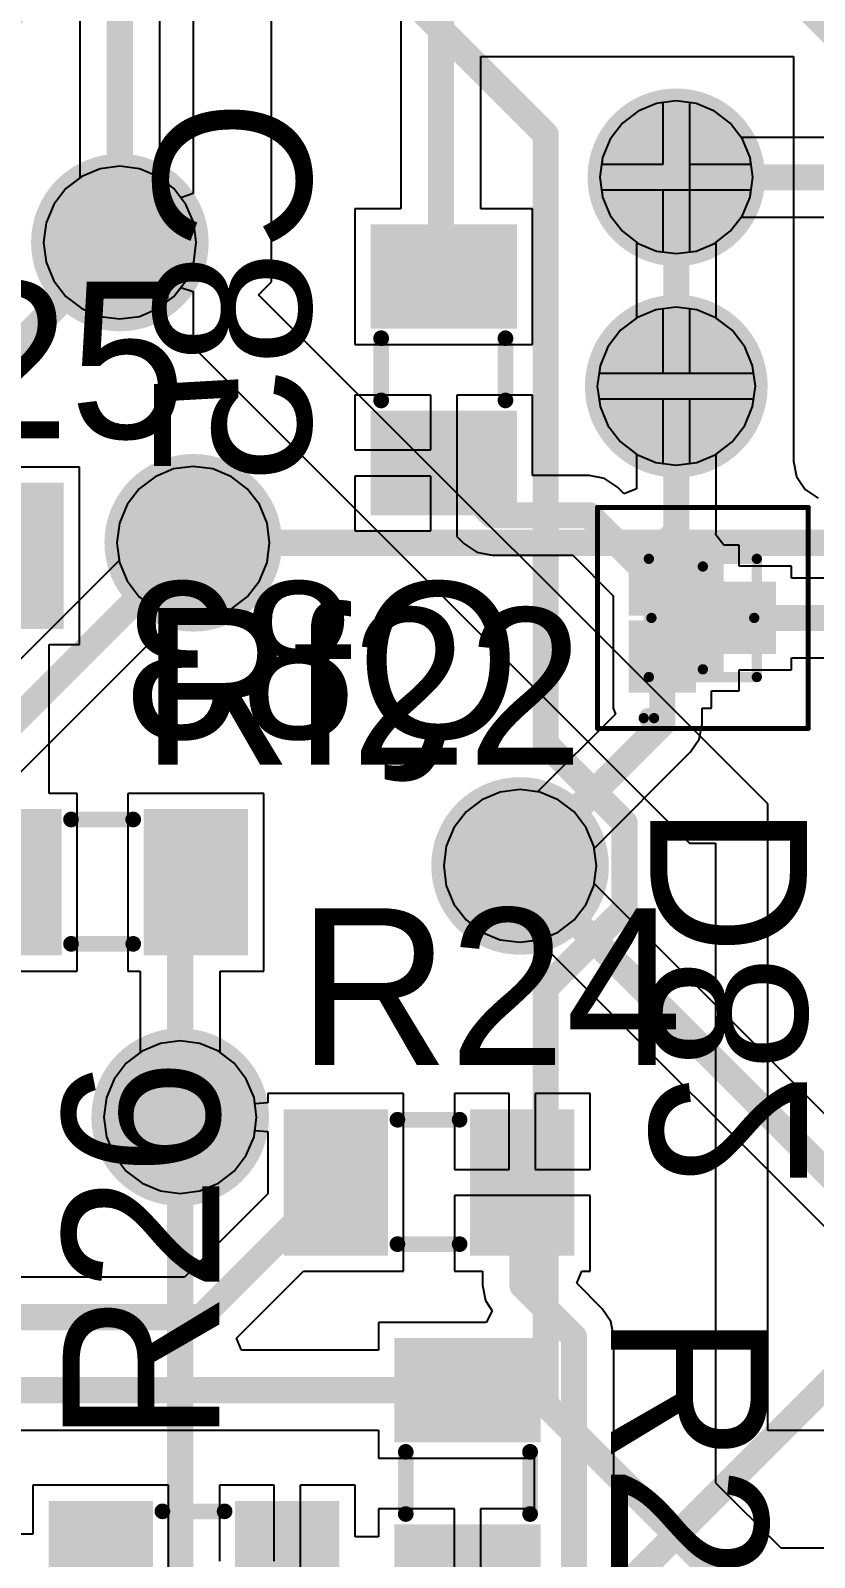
# Model space of a CAD drawing. Header units: millimetres. Extents: x 50.7 to 141.9, y 26.7 to 123.6.
# Drawn here: x 63.31 to 70.94, y 68.36 to 83.22 of the extents above; entities that cross this region are included whole.
import ezdxf

# ---------------------------------------------------------------- set-up
doc = ezdxf.new("R2010")
doc.units = ezdxf.units.MM
for name, color, linetype in [('BottomLayer', 5, 'Continuous'), ('BottomOverlay', 54, 'Continuous'), ('BottomPaste', 16, 'Continuous'), ('BottomSolder', 6, 'Continuous'), ('InternalPlane1', 76, 'Continuous'), ('InternalPlane3', 216, 'Continuous'), ('Mechanical13', 56, 'Continuous'), ('Mechanical15', 56, 'Continuous'), ('MidLayer1', 16, 'Continuous'), ('MidLayer2', 76, 'Continuous'), ('MidLayer3', 90, 'Continuous'), ('MidLayer4', 156, 'Continuous'), ('MultiLayer', 9, 'Continuous'), ('TopLayer', 1, 'Continuous'), ('TopOverlay', 2, 'Continuous'), ('TopPaste', 8, 'Continuous'), ('TopSolder', 216, 'Continuous')]:
    doc.layers.add(name, color=color, linetype=linetype)

msp = doc.modelspace()

# ---------------------------------------------------------------- linework, layer by layer
at = {"layer": 'BottomLayer'}
for p, q in [((66.917, 83.308), (66.917, 81.482)), ((67.694, 81.482), (67.694, 82.963)), ((67.694, 82.963), (70.736, 82.963)), ((70.736, 82.963), (70.736, 80.803)), ((69.404, 82.506), (69.225, 82.431)), ((69.469, 82.514), (69.404, 82.506)), ((69.469, 81.915), (69.469, 82.514)), ((69.788, 82.506), (69.723, 82.514)), ((69.723, 82.514), (69.723, 81.915)), ((69.967, 82.431), (69.788, 82.506)), ((69.071, 82.313), (68.953, 82.159)), ((69.225, 82.431), (69.071, 82.313)), ((70.121, 82.313), (69.967, 82.431)), ((70.239, 82.159), (70.121, 82.313)), ((68.953, 82.159), (68.878, 81.98)), ((70.314, 81.98), (70.239, 82.159)), ((63.991, 81.871), (63.812, 81.796)), ((64.183, 81.896), (63.991, 81.871)), ((64.375, 81.871), (64.183, 81.896)), ((64.554, 81.796), (64.375, 81.871)), ((68.878, 81.98), (68.87, 81.915)), ((68.87, 81.915), (69.469, 81.915)), ((69.723, 81.915), (70.322, 81.915)), ((70.322, 81.915), (70.314, 81.98)), ((63.812, 81.796), (63.658, 81.678)), ((64.708, 81.678), (64.554, 81.796)), ((63.658, 81.678), (63.54, 81.524)), ((64.826, 81.524), (64.708, 81.678)), ((70.322, 81.661), (68.87, 81.661)), ((68.87, 81.661), (68.878, 81.596)), ((68.878, 81.596), (68.953, 81.417)), ((70.239, 81.417), (70.314, 81.596)), ((70.314, 81.596), (70.322, 81.661)), ((63.54, 81.524), (63.465, 81.345)), ((64.901, 81.345), (64.826, 81.524)), ((66.917, 81.482), (66.47, 81.482)), ((66.47, 81.482), (66.47, 80.162)), ((68.198, 81.482), (67.694, 81.482)), ((68.198, 80.162), (68.198, 81.482)), ((68.953, 81.417), (69.071, 81.263)), ((70.121, 81.263), (70.239, 81.417)), ((63.465, 81.345), (63.44, 81.153)), ((64.926, 81.153), (64.901, 81.345)), ((69.071, 81.263), (69.208, 81.158)), ((69.984, 81.158), (70.121, 81.263)), ((63.44, 81.153), (63.465, 80.961)), ((64.901, 80.961), (64.926, 81.153)), ((69.208, 81.158), (69.208, 80.418)), ((69.984, 80.418), (69.984, 81.158)), ((63.465, 80.961), (63.54, 80.782)), ((64.826, 80.782), (64.901, 80.961)), ((63.54, 80.782), (63.658, 80.628)), ((64.708, 80.628), (64.826, 80.782)), ((70.736, 80.803), (70.736, 79.025)), ((63.658, 80.628), (63.812, 80.51)), ((64.554, 80.51), (64.708, 80.628)), ((63.812, 80.51), (63.991, 80.435)), ((63.991, 80.435), (64.183, 80.41)), ((64.183, 80.41), (64.375, 80.435)), ((64.375, 80.435), (64.554, 80.51)), ((69.208, 80.418), (69.053, 80.299)), ((70.139, 80.299), (69.984, 80.418)), ((69.053, 80.299), (68.93, 80.14)), ((70.262, 80.14), (70.139, 80.299)), ((66.47, 80.162), (68.198, 80.162)), ((68.93, 80.14), (68.854, 79.955)), ((70.338, 79.955), (70.262, 80.14)), ((68.854, 79.955), (68.844, 79.883)), ((70.348, 79.883), (70.338, 79.955)), ((68.844, 79.883), (70.348, 79.883)), ((67.207, 79.668), (66.47, 79.668)), ((66.47, 79.668), (66.47, 79.135)), ((67.207, 79.135), (67.207, 79.668)), ((68.198, 79.668), (67.461, 79.668)), ((67.461, 79.668), (67.461, 79.008)), ((68.198, 78.888), (68.198, 79.668)), ((70.348, 79.629), (68.844, 79.629)), ((68.844, 79.629), (68.854, 79.557)), ((70.338, 79.557), (70.348, 79.629)), ((68.854, 79.557), (68.93, 79.372)), ((70.262, 79.372), (70.338, 79.557)), ((68.93, 79.372), (69.053, 79.213)), ((70.139, 79.213), (70.262, 79.372)), ((69.053, 79.213), (69.208, 79.094)), ((69.984, 79.094), (70.139, 79.213)), ((66.47, 79.135), (67.207, 79.135)), ((69.208, 79.094), (69.208, 78.757)), ((69.984, 78.337), (69.984, 79.094)), ((64.705, 78.95), (64.526, 78.875)), ((64.897, 78.975), (64.705, 78.95)), ((65.089, 78.95), (64.897, 78.975)), ((65.268, 78.875), (65.089, 78.95)), ((67.207, 78.881), (66.47, 78.881)), ((66.47, 78.881), (66.47, 78.347)), ((67.207, 78.347), (67.207, 78.881)), ((67.461, 79.008), (67.461, 78.294)), ((68.749, 78.888), (68.198, 78.888)), ((68.898, 78.858), (68.749, 78.888)), ((70.736, 79.025), (70.765, 78.876)), ((64.372, 78.757), (64.254, 78.603)), ((64.526, 78.875), (64.372, 78.757)), ((65.422, 78.757), (65.268, 78.875)), ((65.54, 78.603), (65.422, 78.757)), ((69.024, 78.774), (68.898, 78.858)), ((69.09, 78.708), (69.024, 78.774)), ((69.208, 78.757), (69.09, 78.708)), ((70.765, 78.876), (70.849, 78.75)), ((70.849, 78.75), (70.975, 78.666)), ((64.254, 78.603), (64.179, 78.424)), ((65.615, 78.424), (65.54, 78.603)), ((64.179, 78.424), (64.154, 78.232)), ((65.64, 78.232), (65.615, 78.424)), ((66.47, 78.347), (67.207, 78.347)), ((67.461, 78.294), (67.53, 78.225)), ((69.979, 78.308), (69.984, 78.337)), ((70.059, 78.21), (69.979, 78.308)), ((64.154, 78.232), (64.177, 78.061)), ((65.615, 78.04), (65.64, 78.232)), ((67.53, 78.225), (67.656, 78.141)), ((67.656, 78.141), (67.804, 78.111)), ((70.208, 78.21), (70.059, 78.21)), ((70.208, 78.005), (70.208, 78.21)), ((64.177, 78.061), (61.561, 75.445)), ((65.54, 77.861), (65.615, 78.04)), ((67.804, 78.111), (68.588, 78.111)), ((68.588, 78.111), (68.979, 77.72)), ((70.716, 78.005), (70.208, 78.005)), ((70.716, 77.889), (70.716, 78.005)), ((65.422, 77.707), (65.54, 77.861)), ((72.018, 77.889), (70.716, 77.889)), ((65.268, 77.589), (65.422, 77.707)), ((68.979, 77.72), (68.981, 77.719)), ((68.981, 77.719), (68.981, 77.372)), ((65.089, 77.514), (65.268, 77.589)), ((61.997, 74.782), (64.726, 77.512)), ((64.726, 77.512), (64.897, 77.489)), ((64.897, 77.489), (65.089, 77.514)), ((68.981, 77.372), (68.981, 76.622)), ((70.716, 76.997), (70.716, 77.113)), ((70.716, 77.113), (72.018, 77.113)), ((70.208, 76.792), (70.208, 76.997)), ((70.208, 76.997), (70.716, 76.997)), ((69.939, 76.622), (69.939, 76.792)), ((69.939, 76.792), (70.208, 76.792)), ((69.004, 76.566), (68.247, 75.808)), ((68.981, 76.622), (68.981, 76.622)), ((68.981, 76.622), (68.981, 76.622)), ((68.981, 76.622), (69.004, 76.566)), ((69.848, 76.472), (69.848, 76.622)), ((69.848, 76.622), (69.939, 76.622)), ((69.819, 76.323), (69.848, 76.472)), ((69.735, 76.197), (69.819, 76.323)), ((68.796, 75.259), (69.735, 76.197)), ((67.884, 75.806), (67.705, 75.731)), ((68.076, 75.831), (67.884, 75.806)), ((68.247, 75.808), (68.076, 75.831)), ((67.551, 75.613), (67.433, 75.459)), ((67.705, 75.731), (67.551, 75.613)), ((67.433, 75.459), (67.358, 75.28)), ((67.358, 75.28), (67.333, 75.088)), ((68.819, 75.088), (68.796, 75.259)), ((67.333, 75.088), (67.358, 74.896)), ((68.794, 74.896), (68.819, 75.088)), ((67.358, 74.896), (67.433, 74.717)), ((68.719, 74.717), (68.794, 74.896)), ((67.433, 74.717), (67.551, 74.563)), ((68.601, 74.563), (68.719, 74.717)), ((67.551, 74.563), (67.705, 74.445)), ((67.705, 74.445), (67.884, 74.37)), ((68.268, 74.37), (68.447, 74.445)), ((68.447, 74.445), (68.601, 74.563)), ((67.884, 74.37), (68.076, 74.345)), ((68.076, 74.345), (68.268, 74.37)), ((64.77, 73.387), (64.578, 73.362)), ((64.962, 73.362), (64.77, 73.387)), ((64.399, 73.287), (64.245, 73.169)), ((64.578, 73.362), (64.399, 73.287)), ((65.141, 73.287), (64.962, 73.362)), ((65.295, 73.169), (65.141, 73.287)), ((64.245, 73.169), (64.127, 73.015)), ((65.413, 73.015), (65.295, 73.169)), ((64.127, 73.015), (64.052, 72.836)), ((65.488, 72.836), (65.413, 73.015)), ((64.052, 72.836), (64.027, 72.644)), ((65.513, 72.644), (65.488, 72.836)), ((64.027, 72.644), (64.052, 72.452)), ((65.488, 72.452), (65.513, 72.644)), ((64.052, 72.452), (64.127, 72.273)), ((65.413, 72.273), (65.488, 72.452)), ((64.127, 72.273), (64.245, 72.119)), ((65.295, 72.119), (65.413, 72.273)), ((64.245, 72.119), (64.399, 72.001)), ((65.141, 72.001), (65.295, 72.119)), ((64.399, 72.001), (64.578, 71.926)), ((64.578, 71.926), (64.77, 71.901)), ((64.77, 71.901), (64.962, 71.926)), ((64.962, 71.926), (65.141, 72.001))]:
    msp.add_line(p, q, dxfattribs=at)
at = {"layer": 'BottomLayer', "const_width": 0.254}
for points in [[(67.306, 83.308), (67.349, 83.351)], [(67.306, 80.772), (67.306, 83.308)], [(69.596, 78.337), (69.596, 81.788)], [(67.31, 78.994), (67.804, 78.5)], [(67.804, 78.5), (68.749, 78.5)], [(68.749, 78.5), (69.254, 77.995)], [(69.373, 78.114), (69.596, 78.337)], [(61.722, 75.057), (64.897, 78.232)], [(70.046, 77.501), (72.648, 77.501)], [(69.46, 76.472), (69.46, 77.126)], [(68.076, 75.088), (69.46, 76.472)]]:
    msp.add_lwpolyline(points, dxfattribs=at)
at = {"layer": 'BottomLayer'}
for points, const_width in [([(67.242, 83.308, 1), (67.369, 83.308, 1)], 0.127), ([(67.242, 83.308, 1), (67.369, 83.308, 1)], 0.127), ([(69.355, 81.788, 1), (69.837, 81.788, 1)], 0.483), ([(69.532, 81.788, 1), (69.659, 81.788, 1)], 0.127), ([(63.942, 81.153, 1), (64.424, 81.153, 1)], 0.483), ([(67.242, 80.772, 1), (67.369, 80.772, 1)], 0.127), ([(69.342, 79.756, 1), (69.85, 79.756, 1)], 0.508), ([(67.246, 78.994, 1), (67.373, 78.994, 1)], 0.127), ([(64.656, 78.232, 1), (65.138, 78.232, 1)], 0.483), ([(67.741, 78.5, 1), (67.868, 78.5, 1)], 0.127), ([(67.741, 78.5, 1), (67.868, 78.5, 1)], 0.127), ([(68.686, 78.5, 1), (68.813, 78.5, 1)], 0.127), ([(68.686, 78.5, 1), (68.813, 78.5, 1)], 0.127), ([(69.532, 78.337, 1), (69.659, 78.337, 1)], 0.127), ([(69.532, 78.337, 1), (69.659, 78.337, 1)], 0.127), ([(64.834, 78.232, 1), (64.96, 78.232, 1)], 0.127), ([(69.31, 78.114, 1), (69.437, 78.114, 1)], 0.127), ([(69.191, 77.995, 1), (69.318, 77.995, 1)], 0.127), ([(69.982, 77.501, 1), (70.109, 77.501, 1)], 0.127), ([(69.397, 77.126, 1), (69.524, 77.126, 1)], 0.127), ([(69.397, 76.472, 1), (69.524, 76.472, 1)], 0.127), ([(69.397, 76.472, 1), (69.524, 76.472, 1)], 0.127), ([(67.835, 75.088, 1), (68.317, 75.088, 1)], 0.483), ([(68.013, 75.088, 1), (68.14, 75.088, 1)], 0.127), ([(64.529, 72.644, 1), (65.011, 72.644, 1)], 0.483)]:
    msp.add_lwpolyline(points, format="xyb", close=True, dxfattribs=dict(at, const_width=const_width))
for points in [[(66.724, 81.228), (66.724, 80.416), (67.944, 81.228), (67.944, 80.416)], [(66.724, 79.414), (66.724, 78.601), (67.944, 79.414), (67.944, 78.601)], [(69.235, 78.126), (69.235, 77.626), (69.685, 78.126), (69.685, 77.626)], [(69.754, 77.956), (69.754, 77.046), (69.954, 77.956), (69.954, 77.046)], [(70.012, 77.751), (70.012, 77.251), (70.462, 77.751), (70.462, 77.251)], [(69.235, 77.376), (69.235, 76.876), (69.685, 77.376), (69.685, 76.876)]]:
    msp.add_solid(points, dxfattribs=at)
at = {"layer": 'BottomOverlay', "const_width": 0.152}
for points in [[(66.724, 79.617), (66.724, 80.222)], [(67.934, 79.617), (67.934, 80.222)]]:
    msp.add_lwpolyline(points, dxfattribs=at)
at = {"layer": 'BottomOverlay'}
for points, const_width in [([(66.686, 80.222, 1), (66.763, 80.222, 1)], 0.0762), ([(67.896, 80.222, 1), (67.972, 80.222, 1)], 0.0762), ([(66.686, 79.617, 1), (66.763, 79.617, 1)], 0.0762), ([(67.896, 79.617, 1), (67.972, 79.617, 1)], 0.0762), ([(69.379, 76.526, 1), (69.279, 76.526, 1)], 0.1), ([(69.254, 76.526, 1), (69.304, 76.526, 1)], 0.05), ([(69.354, 76.526, 1), (69.404, 76.526, 1)], 0.05)]:
    msp.add_lwpolyline(points, format="xyb", close=True, dxfattribs=dict(at, const_width=const_width))
at = {"layer": 'BottomPaste'}
for points in [[(66.724, 81.228), (66.724, 80.416), (67.944, 81.228), (67.944, 80.416)], [(66.724, 79.414), (66.724, 78.601), (67.944, 79.414), (67.944, 78.601)], [(69.235, 78.126), (69.235, 77.626), (69.685, 78.126), (69.685, 77.626)], [(69.754, 77.956), (69.754, 77.046), (69.954, 77.956), (69.954, 77.046)], [(70.012, 77.751), (70.012, 77.251), (70.462, 77.751), (70.462, 77.251)], [(69.235, 77.376), (69.235, 76.876), (69.685, 77.376), (69.685, 76.876)]]:
    msp.add_solid(points, dxfattribs=at)
at = {"layer": 'BottomSolder'}
for points, const_width in [([(69.304, 81.788, 1), (69.888, 81.788, 1)], 0.584), ([(63.891, 81.153, 1), (64.475, 81.153, 1)], 0.584), ([(69.291, 79.756, 1), (69.901, 79.756, 1)], 0.61), ([(64.605, 78.232, 1), (65.189, 78.232, 1)], 0.584), ([(67.784, 75.088, 1), (68.368, 75.088, 1)], 0.584), ([(64.478, 72.644, 1), (65.062, 72.644, 1)], 0.584)]:
    msp.add_lwpolyline(points, format="xyb", close=True, dxfattribs=dict(at, const_width=const_width))
for points in [[(66.623, 81.33), (66.623, 80.314), (68.045, 81.33), (68.045, 80.314)], [(66.623, 79.516), (66.623, 78.5), (68.045, 79.516), (68.045, 78.5)], [(69.133, 78.228), (69.133, 77.524), (69.787, 78.228), (69.787, 77.524)], [(69.652, 78.058), (69.652, 76.944), (70.056, 78.058), (70.056, 76.944)], [(69.91, 77.853), (69.91, 77.149), (70.564, 77.853), (70.564, 77.149)], [(69.133, 77.478), (69.133, 76.774), (69.787, 77.478), (69.787, 76.774)]]:
    msp.add_solid(points, dxfattribs=at)
at = {"layer": 'InternalPlane1'}
for points, const_width in [([(62.027, 83.82, 1), (62.941, 83.82, 1)], 0.914), ([(69.164, 81.788, 1), (70.028, 81.788, 1)], 0.864), ([(63.751, 81.153, 1), (64.615, 81.153, 1)], 0.864), ([(69.151, 79.756, 1), (70.04, 79.756, 1)], 0.889), ([(64.465, 78.232, 1), (65.329, 78.232, 1)], 0.864), ([(67.644, 75.088, 1), (68.508, 75.088, 1)], 0.864), ([(64.338, 72.644, 1), (65.202, 72.644, 1)], 0.864)]:
    msp.add_lwpolyline(points, format="xyb", close=True, dxfattribs=dict(at, const_width=const_width))
at = {"layer": 'InternalPlane3'}
for points, const_width in [([(62.027, 83.82, 1), (62.941, 83.82, 1)], 0.914), ([(69.164, 81.788, 1), (70.028, 81.788, 1)], 0.864), ([(63.751, 81.153, 1), (64.615, 81.153, 1)], 0.864), ([(69.151, 79.756, 1), (70.04, 79.756, 1)], 0.889), ([(64.465, 78.232, 1), (65.329, 78.232, 1)], 0.864), ([(67.644, 75.088, 1), (68.508, 75.088, 1)], 0.864), ([(64.338, 72.644, 1), (65.202, 72.644, 1)], 0.864)]:
    msp.add_lwpolyline(points, format="xyb", close=True, dxfattribs=dict(at, const_width=const_width))
at = {"layer": 'Mechanical13', "const_width": 0.1}
for points in [[(69.329, 76.926), (69.329, 78.076)], [(69.329, 78.076), (70.379, 78.076)], [(70.379, 76.926), (70.379, 78.076)], [(69.329, 76.926), (70.379, 76.926)]]:
    msp.add_lwpolyline(points, dxfattribs=at)
at = {"layer": 'Mechanical13', "const_width": 0.05}
for points in [[(69.304, 78.076, 1), (69.354, 78.076, 1)], [(69.304, 78.076, 1), (69.354, 78.076, 1)], [(70.354, 78.076, 1), (70.404, 78.076, 1)], [(70.354, 78.076, 1), (70.404, 78.076, 1)], [(69.304, 76.926, 1), (69.354, 76.926, 1)], [(69.304, 76.926, 1), (69.354, 76.926, 1)], [(70.354, 76.926, 1), (70.404, 76.926, 1)], [(70.354, 76.926, 1), (70.404, 76.926, 1)]]:
    msp.add_lwpolyline(points, format="xyb", close=True, dxfattribs=at)
at = {"layer": 'Mechanical15'}
for points, const_width in [([(68.829, 76.426), (68.829, 78.576)], 0.05), ([(68.829, 78.576), (70.879, 78.576)], 0.05), ([(70.879, 76.426), (70.879, 78.576)], 0.05), ([(69.854, 77.001), (69.854, 78.001)], 0.1), ([(69.354, 77.501), (70.354, 77.501)], 0.1), ([(68.829, 76.426), (70.879, 76.426)], 0.05)]:
    msp.add_lwpolyline(points, dxfattribs=dict(at, const_width=const_width))
for points, const_width in [([(68.817, 78.576, 1), (68.842, 78.576, 1)], 0.025), ([(68.817, 78.576, 1), (68.842, 78.576, 1)], 0.025), ([(70.867, 78.576, 1), (70.892, 78.576, 1)], 0.025), ([(70.867, 78.576, 1), (70.892, 78.576, 1)], 0.025), ([(69.829, 78.001, 1), (69.879, 78.001, 1)], 0.05), ([(69.329, 77.501, 1), (69.379, 77.501, 1)], 0.05), ([(70.329, 77.501, 1), (70.379, 77.501, 1)], 0.05), ([(69.829, 77.001, 1), (69.879, 77.001, 1)], 0.05), ([(68.817, 76.426, 1), (68.842, 76.426, 1)], 0.025), ([(68.817, 76.426, 1), (68.842, 76.426, 1)], 0.025), ([(70.867, 76.426, 1), (70.892, 76.426, 1)], 0.025), ([(70.867, 76.426, 1), (70.892, 76.426, 1)], 0.025)]:
    msp.add_lwpolyline(points, format="xyb", close=True, dxfattribs=dict(at, const_width=const_width))
at = {"layer": 'MidLayer1'}
for points, const_width in [([(69.355, 81.788, 1), (69.837, 81.788, 1)], 0.483), ([(63.942, 81.153, 1), (64.424, 81.153, 1)], 0.483), ([(69.342, 79.756, 1), (69.85, 79.756, 1)], 0.508), ([(64.656, 78.232, 1), (65.138, 78.232, 1)], 0.483), ([(64.834, 78.232, 1), (64.96, 78.232, 1)], 0.127), ([(67.835, 75.088, 1), (68.317, 75.088, 1)], 0.483), ([(64.529, 72.644, 1), (65.011, 72.644, 1)], 0.483), ([(64.706, 72.644, 1), (64.834, 72.644, 1)], 0.127)]:
    msp.add_lwpolyline(points, format="xyb", close=True, dxfattribs=dict(at, const_width=const_width))
at = {"layer": 'MidLayer1', "const_width": 0.254}
for points in [[(64.897, 78.232), (71.942, 78.232)], [(64.77, 59.309), (64.77, 72.644)], [(67.31, 66.294), (71.278, 70.262)]]:
    msp.add_lwpolyline(points, dxfattribs=at)
at = {"layer": 'MidLayer2', "const_width": 0.254}
for points in [[(62.484, 91.82), (71.278, 83.026)], [(66.71, 83.82), (68.326, 82.204)], [(68.326, 76.275), (68.326, 82.204)], [(62.611, 79.581), (64.183, 81.153)], [(68.326, 76.275), (69.092, 75.509)], [(69.092, 74.667), (69.092, 75.509)], [(68.326, 73.901), (69.092, 74.667)], [(68.326, 69.85), (68.326, 73.901)], [(68.326, 69.85), (70.739, 67.437)]]:
    msp.add_lwpolyline(points, dxfattribs=at)
at = {"layer": 'MidLayer2'}
for points, const_width in [([(68.263, 82.204, 1), (68.389, 82.204, 1)], 0.127), ([(68.263, 82.204, 1), (68.389, 82.204, 1)], 0.127), ([(69.355, 81.788, 1), (69.837, 81.788, 1)], 0.483), ([(63.942, 81.153, 1), (64.424, 81.153, 1)], 0.483), ([(64.12, 81.153, 1), (64.247, 81.153, 1)], 0.127), ([(69.342, 79.756, 1), (69.85, 79.756, 1)], 0.508), ([(64.656, 78.232, 1), (65.138, 78.232, 1)], 0.483), ([(68.263, 76.275, 1), (68.389, 76.275, 1)], 0.127), ([(68.263, 76.275, 1), (68.389, 76.275, 1)], 0.127), ([(69.029, 75.509, 1), (69.156, 75.509, 1)], 0.127), ([(69.029, 75.509, 1), (69.156, 75.509, 1)], 0.127), ([(67.835, 75.088, 1), (68.317, 75.088, 1)], 0.483), ([(69.029, 74.667, 1), (69.156, 74.667, 1)], 0.127), ([(69.029, 74.667, 1), (69.156, 74.667, 1)], 0.127), ([(68.263, 73.901, 1), (68.389, 73.901, 1)], 0.127), ([(68.263, 73.901, 1), (68.389, 73.901, 1)], 0.127), ([(64.529, 72.644, 1), (65.011, 72.644, 1)], 0.483), ([(68.263, 69.85, 1), (68.389, 69.85, 1)], 0.127), ([(68.263, 69.85, 1), (68.389, 69.85, 1)], 0.127)]:
    msp.add_lwpolyline(points, format="xyb", close=True, dxfattribs=dict(at, const_width=const_width))
at = {"layer": 'MidLayer3'}
for p, q in [((64.897, 104.394), (64.897, 81.63)), ((65.659, 80.772), (65.659, 103.886)), ((69.404, 82.506), (69.225, 82.431)), ((69.596, 82.531), (69.404, 82.506)), ((69.788, 82.506), (69.596, 82.531)), ((69.967, 82.431), (69.788, 82.506)), ((69.071, 82.313), (68.953, 82.159)), ((69.225, 82.431), (69.071, 82.313)), ((70.121, 82.313), (69.967, 82.431)), ((70.239, 82.159), (70.121, 82.313)), ((68.953, 82.159), (68.878, 81.98)), ((70.314, 81.98), (70.239, 82.159)), ((63.991, 81.871), (63.812, 81.796)), ((64.183, 81.896), (63.991, 81.871)), ((64.375, 81.871), (64.183, 81.896)), ((64.554, 81.796), (64.375, 81.871)), ((68.878, 81.98), (68.853, 81.788)), ((70.339, 81.788), (70.314, 81.98)), ((63.812, 81.796), (63.658, 81.678)), ((64.708, 81.678), (64.554, 81.796)), ((68.853, 81.788), (68.878, 81.596)), ((70.314, 81.596), (70.339, 81.788)), ((63.658, 81.678), (63.54, 81.524)), ((64.777, 81.589), (64.708, 81.678)), ((64.897, 81.63), (64.777, 81.589)), ((68.878, 81.596), (68.953, 81.417)), ((70.239, 81.417), (70.314, 81.596)), ((63.54, 81.524), (63.465, 81.345)), ((68.953, 81.417), (69.071, 81.263)), ((70.121, 81.263), (70.239, 81.417)), ((63.465, 81.345), (63.44, 81.153)), ((69.071, 81.263), (69.225, 81.145)), ((69.967, 81.145), (70.121, 81.263)), ((63.44, 81.153), (63.465, 80.961)), ((69.225, 81.145), (69.404, 81.07)), ((69.788, 81.07), (69.967, 81.145)), ((63.465, 80.961), (63.54, 80.782)), ((69.404, 81.07), (69.596, 81.045)), ((69.596, 81.045), (69.788, 81.07)), ((63.54, 80.782), (63.658, 80.628)), ((64.708, 80.628), (64.777, 80.717)), ((64.777, 80.717), (64.897, 80.676)), ((64.897, 80.676), (64.897, 80.137)), ((65.532, 80.645), (65.659, 80.772)), ((63.658, 80.628), (63.812, 80.51)), ((64.554, 80.51), (64.708, 80.628)), ((70.485, 75.692), (65.532, 80.645)), ((69.596, 80.525), (69.397, 80.498)), ((69.795, 80.498), (69.596, 80.525)), ((63.812, 80.51), (63.991, 80.435)), ((63.991, 80.435), (64.183, 80.41)), ((64.183, 80.41), (64.375, 80.435)), ((64.375, 80.435), (64.554, 80.51)), ((69.212, 80.422), (69.053, 80.299)), ((69.397, 80.498), (69.212, 80.422)), ((69.98, 80.422), (69.795, 80.498)), ((70.139, 80.299), (69.98, 80.422)), ((69.053, 80.299), (68.93, 80.14)), ((70.262, 80.14), (70.139, 80.299)), ((64.897, 80.137), (65.913, 79.121)), ((68.93, 80.14), (68.854, 79.955)), ((70.338, 79.955), (70.262, 80.14)), ((68.854, 79.955), (68.827, 79.756)), ((70.365, 79.756), (70.338, 79.955)), ((68.827, 79.756), (68.854, 79.557)), ((70.338, 79.557), (70.365, 79.756)), ((68.854, 79.557), (68.93, 79.372)), ((70.262, 79.372), (70.338, 79.557)), ((68.93, 79.372), (69.053, 79.213)), ((70.139, 79.213), (70.262, 79.372)), ((69.053, 79.213), (69.212, 79.09)), ((69.98, 79.09), (70.139, 79.213)), ((65.913, 79.121), (69.723, 75.311)), ((69.212, 79.09), (69.397, 79.014)), ((69.795, 79.014), (69.98, 79.09)), ((64.705, 78.95), (64.526, 78.875)), ((64.897, 78.975), (64.705, 78.95)), ((65.089, 78.95), (64.897, 78.975)), ((65.268, 78.875), (65.089, 78.95)), ((69.397, 79.014), (69.596, 78.987)), ((69.596, 78.987), (69.795, 79.014)), ((64.372, 78.757), (64.254, 78.603)), ((64.526, 78.875), (64.372, 78.757)), ((65.422, 78.757), (65.268, 78.875)), ((65.54, 78.603), (65.422, 78.757)), ((64.254, 78.603), (64.179, 78.424)), ((65.615, 78.424), (65.54, 78.603)), ((64.179, 78.424), (64.154, 78.232)), ((65.64, 78.232), (65.615, 78.424)), ((64.154, 78.232), (64.179, 78.04)), ((65.615, 78.04), (65.64, 78.232)), ((64.179, 78.04), (64.254, 77.861)), ((65.54, 77.861), (65.615, 78.04)), ((64.254, 77.861), (64.372, 77.707)), ((65.422, 77.707), (65.54, 77.861)), ((64.372, 77.707), (64.526, 77.589)), ((65.268, 77.589), (65.422, 77.707)), ((64.526, 77.589), (64.705, 77.514)), ((65.089, 77.514), (65.268, 77.589)), ((64.705, 77.514), (64.897, 77.489)), ((64.897, 77.489), (65.089, 77.514)), ((67.884, 75.806), (67.705, 75.731)), ((68.076, 75.831), (67.884, 75.806)), ((68.268, 75.806), (68.076, 75.831)), ((68.447, 75.731), (68.268, 75.806)), ((67.551, 75.613), (67.433, 75.459)), ((67.705, 75.731), (67.551, 75.613)), ((68.601, 75.613), (68.447, 75.731)), ((68.719, 75.459), (68.601, 75.613)), ((70.485, 69.596), (70.485, 75.692)), ((67.433, 75.459), (67.358, 75.28)), ((68.794, 75.28), (68.719, 75.459)), ((67.358, 75.28), (67.333, 75.088)), ((68.819, 75.088), (68.794, 75.28)), ((69.723, 75.311), (69.977, 75.311)), ((69.977, 75.311), (69.977, 69.088)), ((67.333, 75.088), (67.358, 74.896)), ((68.794, 74.896), (68.819, 75.088)), ((67.358, 74.896), (67.433, 74.717)), ((68.719, 74.717), (68.794, 74.896)), ((67.433, 74.717), (67.551, 74.563)), ((68.601, 74.563), (68.719, 74.717)), ((67.551, 74.563), (67.705, 74.445)), ((67.705, 74.445), (67.884, 74.37)), ((68.268, 74.37), (68.447, 74.445)), ((68.447, 74.445), (68.601, 74.563)), ((67.884, 74.37), (68.076, 74.345)), ((68.076, 74.345), (68.268, 74.37)), ((64.77, 73.387), (64.578, 73.362)), ((64.962, 73.362), (64.77, 73.387)), ((64.399, 73.287), (64.245, 73.169)), ((64.578, 73.362), (64.399, 73.287)), ((65.141, 73.287), (64.962, 73.362)), ((65.295, 73.169), (65.141, 73.287)), ((64.245, 73.169), (64.127, 73.015)), ((65.413, 73.015), (65.295, 73.169)), ((64.127, 73.015), (64.052, 72.836)), ((65.488, 72.836), (65.413, 73.015)), ((64.052, 72.836), (64.027, 72.644)), ((65.513, 72.644), (65.488, 72.836)), ((64.027, 72.644), (64.052, 72.452)), ((65.488, 72.452), (65.513, 72.644)), ((64.052, 72.452), (64.127, 72.273)), ((65.413, 72.273), (65.488, 72.452)), ((64.127, 72.273), (64.245, 72.119)), ((65.295, 72.119), (65.413, 72.273)), ((64.245, 72.119), (64.399, 72.001)), ((65.141, 72.001), (65.295, 72.119)), ((64.399, 72.001), (64.578, 71.926)), ((64.578, 71.926), (64.77, 71.901)), ((64.77, 71.901), (64.962, 71.926)), ((64.962, 71.926), (65.141, 72.001)), ((71.337, 69.596), (70.485, 69.596)), ((69.977, 69.088), (70.612, 68.453)), ((70.612, 68.453), (71.582, 68.453))]:
    msp.add_line(p, q, dxfattribs=at)
for points, const_width in [([(69.355, 81.788, 1), (69.837, 81.788, 1)], 0.483), ([(63.942, 81.153, 1), (64.424, 81.153, 1)], 0.483), ([(69.342, 79.756, 1), (69.85, 79.756, 1)], 0.508), ([(64.656, 78.232, 1), (65.138, 78.232, 1)], 0.483), ([(67.835, 75.088, 1), (68.317, 75.088, 1)], 0.483), ([(64.529, 72.644, 1), (65.011, 72.644, 1)], 0.483)]:
    msp.add_lwpolyline(points, format="xyb", close=True, dxfattribs=dict(at, const_width=const_width))
at = {"layer": 'MidLayer4'}
for p, q in [((69.404, 82.506), (69.225, 82.431)), ((69.469, 82.514), (69.404, 82.506)), ((69.469, 81.915), (69.469, 82.514)), ((69.788, 82.506), (69.723, 82.514)), ((69.723, 82.514), (69.723, 81.915)), ((69.967, 82.431), (69.788, 82.506)), ((69.071, 82.313), (68.953, 82.159)), ((69.225, 82.431), (69.071, 82.313)), ((70.121, 82.313), (69.967, 82.431)), ((70.239, 82.159), (70.121, 82.313)), ((68.953, 82.159), (68.878, 81.98)), ((70.314, 81.98), (70.239, 82.159)), ((63.991, 81.871), (63.812, 81.796)), ((64.183, 81.896), (63.991, 81.871)), ((64.375, 81.871), (64.183, 81.896)), ((64.554, 81.796), (64.375, 81.871)), ((68.878, 81.98), (68.87, 81.915)), ((68.87, 81.915), (69.469, 81.915)), ((69.723, 81.915), (70.322, 81.915)), ((70.322, 81.915), (70.314, 81.98)), ((63.812, 81.796), (63.658, 81.678)), ((64.708, 81.678), (64.554, 81.796)), ((63.658, 81.678), (63.54, 81.524)), ((64.826, 81.524), (64.708, 81.678)), ((69.469, 81.661), (68.87, 81.661)), ((68.87, 81.661), (68.878, 81.596)), ((68.878, 81.596), (68.953, 81.417)), ((69.469, 81.062), (69.469, 81.661)), ((70.322, 81.661), (69.723, 81.661)), ((69.723, 81.661), (69.723, 81.062)), ((70.239, 81.417), (70.314, 81.596)), ((70.314, 81.596), (70.322, 81.661)), ((63.54, 81.524), (63.465, 81.345)), ((64.901, 81.345), (64.826, 81.524)), ((68.953, 81.417), (69.071, 81.263)), ((70.121, 81.263), (70.239, 81.417)), ((63.465, 81.345), (63.44, 81.153)), ((64.926, 81.153), (64.901, 81.345)), ((69.071, 81.263), (69.225, 81.145)), ((69.967, 81.145), (70.121, 81.263)), ((63.44, 81.153), (63.465, 80.961)), ((64.901, 80.961), (64.926, 81.153)), ((69.225, 81.145), (69.404, 81.07)), ((69.788, 81.07), (69.967, 81.145)), ((63.465, 80.961), (63.54, 80.782)), ((64.826, 80.782), (64.901, 80.961)), ((69.404, 81.07), (69.469, 81.062)), ((69.723, 81.062), (69.788, 81.07)), ((63.54, 80.782), (63.658, 80.628)), ((64.708, 80.628), (64.826, 80.782)), ((63.658, 80.628), (63.812, 80.51)), ((64.554, 80.51), (64.708, 80.628)), ((63.812, 80.51), (63.991, 80.435)), ((63.991, 80.435), (64.183, 80.41)), ((64.183, 80.41), (64.375, 80.435)), ((64.375, 80.435), (64.554, 80.51)), ((69.212, 80.422), (69.053, 80.299)), ((69.397, 80.498), (69.212, 80.422)), ((69.469, 80.508), (69.397, 80.498)), ((69.469, 79.883), (69.469, 80.508)), ((69.795, 80.498), (69.723, 80.508)), ((69.723, 80.508), (69.723, 79.883)), ((69.98, 80.422), (69.795, 80.498)), ((70.139, 80.299), (69.98, 80.422)), ((69.053, 80.299), (68.93, 80.14)), ((70.262, 80.14), (70.139, 80.299)), ((68.93, 80.14), (68.854, 79.955)), ((70.338, 79.955), (70.262, 80.14)), ((68.854, 79.955), (68.844, 79.883)), ((70.348, 79.883), (70.338, 79.955)), ((68.844, 79.883), (69.469, 79.883)), ((69.723, 79.883), (70.348, 79.883)), ((69.469, 79.629), (68.844, 79.629)), ((68.844, 79.629), (68.854, 79.557)), ((69.469, 79.004), (69.469, 79.629)), ((70.348, 79.629), (69.723, 79.629)), ((69.723, 79.629), (69.723, 79.004)), ((70.338, 79.557), (70.348, 79.629)), ((68.854, 79.557), (68.93, 79.372)), ((70.262, 79.372), (70.338, 79.557)), ((68.93, 79.372), (69.053, 79.213)), ((70.139, 79.213), (70.262, 79.372)), ((69.053, 79.213), (69.212, 79.09)), ((69.98, 79.09), (70.139, 79.213)), ((69.212, 79.09), (69.397, 79.014)), ((69.795, 79.014), (69.98, 79.09)), ((64.705, 78.95), (64.526, 78.875)), ((64.897, 78.975), (64.705, 78.95)), ((65.089, 78.95), (64.897, 78.975)), ((65.268, 78.875), (65.089, 78.95)), ((69.397, 79.014), (69.469, 79.004)), ((69.723, 79.004), (69.795, 79.014)), ((64.372, 78.757), (64.254, 78.603)), ((64.526, 78.875), (64.372, 78.757)), ((65.422, 78.757), (65.268, 78.875)), ((65.54, 78.603), (65.422, 78.757)), ((64.254, 78.603), (64.179, 78.424)), ((65.615, 78.424), (65.54, 78.603)), ((64.179, 78.424), (64.154, 78.232)), ((65.64, 78.232), (65.615, 78.424)), ((64.154, 78.232), (64.179, 78.04)), ((65.615, 78.04), (65.64, 78.232)), ((64.179, 78.04), (64.254, 77.861)), ((65.54, 77.861), (65.615, 78.04)), ((64.254, 77.861), (64.372, 77.707)), ((65.422, 77.707), (65.54, 77.861)), ((64.372, 77.707), (64.526, 77.589)), ((65.268, 77.589), (65.422, 77.707)), ((64.526, 77.589), (64.705, 77.514)), ((65.089, 77.514), (65.268, 77.589)), ((64.705, 77.514), (64.897, 77.489)), ((64.897, 77.489), (65.089, 77.514)), ((67.884, 75.806), (67.705, 75.731)), ((68.076, 75.831), (67.884, 75.806)), ((68.268, 75.806), (68.076, 75.831)), ((68.447, 75.731), (68.268, 75.806)), ((67.551, 75.613), (67.433, 75.459)), ((67.705, 75.731), (67.551, 75.613)), ((68.601, 75.613), (68.447, 75.731)), ((68.719, 75.459), (68.601, 75.613)), ((67.433, 75.459), (67.358, 75.28)), ((68.794, 75.28), (68.719, 75.459)), ((67.358, 75.28), (67.333, 75.088)), ((68.819, 75.088), (68.794, 75.28)), ((67.333, 75.088), (67.358, 74.896)), ((68.794, 74.896), (68.819, 75.088)), ((67.358, 74.896), (67.433, 74.717)), ((68.719, 74.717), (68.794, 74.896)), ((67.433, 74.717), (67.551, 74.563)), ((68.601, 74.563), (68.719, 74.717)), ((67.551, 74.563), (67.705, 74.445)), ((67.705, 74.445), (67.884, 74.37)), ((68.268, 74.37), (68.447, 74.445)), ((68.447, 74.445), (68.601, 74.563)), ((67.884, 74.37), (68.076, 74.345)), ((68.076, 74.345), (68.268, 74.37)), ((64.77, 73.387), (64.578, 73.362)), ((64.962, 73.362), (64.77, 73.387)), ((64.399, 73.287), (64.245, 73.169)), ((64.578, 73.362), (64.399, 73.287)), ((65.141, 73.287), (64.962, 73.362)), ((65.295, 73.169), (65.141, 73.287)), ((64.245, 73.169), (64.127, 73.015)), ((65.413, 73.015), (65.295, 73.169)), ((64.127, 73.015), (64.052, 72.836)), ((65.488, 72.836), (65.413, 73.015)), ((64.052, 72.836), (64.027, 72.644)), ((65.513, 72.644), (65.488, 72.836)), ((64.027, 72.644), (64.052, 72.452)), ((65.488, 72.452), (65.513, 72.644)), ((64.052, 72.452), (64.127, 72.273)), ((65.413, 72.273), (65.488, 72.452)), ((64.127, 72.273), (64.245, 72.119)), ((65.295, 72.119), (65.413, 72.273)), ((64.245, 72.119), (64.399, 72.001)), ((65.141, 72.001), (65.295, 72.119)), ((64.399, 72.001), (64.578, 71.926)), ((64.578, 71.926), (64.77, 71.901)), ((64.77, 71.901), (64.962, 71.926)), ((64.962, 71.926), (65.141, 72.001))]:
    msp.add_line(p, q, dxfattribs=at)
for points, const_width in [([(69.355, 81.788, 1), (69.837, 81.788, 1)], 0.483), ([(63.942, 81.153, 1), (64.424, 81.153, 1)], 0.483), ([(69.342, 79.756, 1), (69.85, 79.756, 1)], 0.508), ([(64.656, 78.232, 1), (65.138, 78.232, 1)], 0.483), ([(67.835, 75.088, 1), (68.317, 75.088, 1)], 0.483), ([(64.529, 72.644, 1), (65.011, 72.644, 1)], 0.483)]:
    msp.add_lwpolyline(points, format="xyb", close=True, dxfattribs=dict(at, const_width=const_width))
at = {"layer": 'MultiLayer'}
for points, const_width in [([(69.355, 81.788, 1), (69.837, 81.788, 1)], 0.483), ([(63.942, 81.153, 1), (64.424, 81.153, 1)], 0.483), ([(69.342, 79.756, 1), (69.85, 79.756, 1)], 0.508), ([(64.656, 78.232, 1), (65.138, 78.232, 1)], 0.483), ([(67.835, 75.088, 1), (68.317, 75.088, 1)], 0.483), ([(64.529, 72.644, 1), (65.011, 72.644, 1)], 0.483)]:
    msp.add_lwpolyline(points, format="xyb", close=True, dxfattribs=dict(at, const_width=const_width))
at = {"layer": 'TopLayer'}
for p, q in [((64.571, 81.783), (64.571, 88.121)), ((63.795, 87.96), (63.795, 81.783)), ((69.404, 82.506), (69.225, 82.431)), ((69.469, 82.514), (69.404, 82.506)), ((69.469, 81.915), (69.469, 82.514)), ((69.788, 82.506), (69.723, 82.514)), ((69.723, 82.514), (69.723, 81.788)), ((69.967, 82.431), (69.788, 82.506)), ((69.071, 82.313), (68.953, 82.159)), ((69.225, 82.431), (69.071, 82.313)), ((70.121, 82.313), (69.967, 82.431)), ((70.226, 82.176), (70.121, 82.313)), ((68.953, 82.159), (68.878, 81.98)), ((71.475, 82.176), (70.226, 82.176)), ((68.878, 81.98), (68.87, 81.915)), ((68.87, 81.915), (69.469, 81.915)), ((63.795, 81.783), (63.658, 81.678)), ((64.708, 81.678), (64.571, 81.783)), ((69.723, 81.788), (69.723, 81.062)), ((63.658, 81.678), (63.54, 81.524)), ((64.826, 81.524), (64.708, 81.678)), ((69.469, 81.661), (68.87, 81.661)), ((68.87, 81.661), (68.878, 81.596)), ((68.878, 81.596), (68.953, 81.417)), ((69.469, 81.062), (69.469, 81.661)), ((63.54, 81.524), (63.465, 81.345)), ((64.901, 81.345), (64.826, 81.524)), ((68.953, 81.417), (69.071, 81.263)), ((63.465, 81.345), (63.44, 81.153)), ((64.926, 81.153), (64.901, 81.345)), ((69.071, 81.263), (69.225, 81.145)), ((69.967, 81.145), (70.121, 81.263)), ((70.121, 81.263), (70.226, 81.4)), ((70.226, 81.4), (71.755, 81.4)), ((63.44, 81.153), (63.465, 80.961)), ((64.901, 80.961), (64.926, 81.153)), ((69.225, 81.145), (69.404, 81.07)), ((69.788, 81.07), (69.967, 81.145)), ((63.465, 80.961), (63.54, 80.782)), ((64.826, 80.782), (64.901, 80.961)), ((69.404, 81.07), (69.469, 81.062)), ((69.723, 81.062), (69.788, 81.07)), ((63.54, 80.782), (63.658, 80.628)), ((64.708, 80.628), (64.826, 80.782)), ((63.658, 80.628), (63.812, 80.51)), ((64.554, 80.51), (64.708, 80.628)), ((63.812, 80.51), (63.991, 80.435)), ((63.991, 80.435), (64.183, 80.41)), ((64.183, 80.41), (64.375, 80.435)), ((64.375, 80.435), (64.554, 80.51)), ((69.212, 80.422), (69.053, 80.299)), ((69.397, 80.498), (69.212, 80.422)), ((69.469, 80.508), (69.397, 80.498)), ((69.469, 79.883), (69.469, 80.508)), ((69.795, 80.498), (69.723, 80.508)), ((69.723, 80.508), (69.723, 79.883)), ((69.98, 80.422), (69.795, 80.498)), ((70.139, 80.299), (69.98, 80.422)), ((69.053, 80.299), (68.93, 80.14)), ((70.262, 80.14), (70.139, 80.299)), ((68.93, 80.14), (68.854, 79.955)), ((70.338, 79.955), (70.262, 80.14)), ((68.854, 79.955), (68.844, 79.883)), ((70.348, 79.883), (70.338, 79.955)), ((68.844, 79.883), (69.469, 79.883)), ((69.723, 79.883), (70.348, 79.883)), ((69.469, 79.629), (68.844, 79.629)), ((68.844, 79.629), (68.854, 79.557)), ((69.469, 79.004), (69.469, 79.629)), ((70.348, 79.629), (69.723, 79.629)), ((69.723, 79.629), (69.723, 79.004)), ((70.338, 79.557), (70.348, 79.629)), ((68.854, 79.557), (68.93, 79.372)), ((70.262, 79.372), (70.338, 79.557)), ((68.93, 79.372), (69.053, 79.213)), ((70.139, 79.213), (70.262, 79.372)), ((69.053, 79.213), (69.212, 79.09)), ((69.98, 79.09), (70.139, 79.213)), ((69.212, 79.09), (69.397, 79.014)), ((69.795, 79.014), (69.98, 79.09)), ((63.79, 78.969), (62.47, 78.969)), ((63.79, 77.241), (63.79, 78.969)), ((64.705, 78.95), (64.526, 78.875)), ((64.897, 78.975), (64.705, 78.95)), ((65.089, 78.95), (64.897, 78.975)), ((65.268, 78.875), (65.089, 78.95)), ((69.397, 79.014), (69.469, 79.004)), ((69.723, 79.004), (69.795, 79.014)), ((64.372, 78.757), (64.254, 78.603)), ((64.526, 78.875), (64.372, 78.757)), ((65.422, 78.757), (65.268, 78.875)), ((65.54, 78.603), (65.422, 78.757)), ((64.254, 78.603), (64.179, 78.424)), ((65.615, 78.424), (65.54, 78.603)), ((64.179, 78.424), (64.154, 78.232)), ((65.64, 78.232), (65.615, 78.424)), ((64.154, 78.232), (64.179, 78.04)), ((65.615, 78.04), (65.64, 78.232)), ((64.179, 78.04), (64.254, 77.861)), ((65.54, 77.861), (65.615, 78.04)), ((64.254, 77.861), (64.372, 77.707)), ((65.422, 77.707), (65.54, 77.861)), ((64.372, 77.707), (64.526, 77.589)), ((65.268, 77.589), (65.422, 77.707)), ((64.526, 77.589), (64.705, 77.514)), ((65.089, 77.514), (65.268, 77.589)), ((64.705, 77.514), (64.897, 77.489)), ((64.897, 77.489), (65.089, 77.514)), ((63.496, 75.794), (63.496, 77.241)), ((63.496, 77.241), (63.79, 77.241)), ((63.768, 75.794), (63.496, 75.794)), ((63.768, 74.066), (63.768, 75.794)), ((65.583, 75.794), (64.262, 75.794)), ((64.262, 75.794), (64.262, 74.066)), ((65.583, 74.066), (65.583, 75.794)), ((67.884, 75.806), (67.705, 75.731)), ((68.076, 75.831), (67.884, 75.806)), ((68.268, 75.806), (68.076, 75.831)), ((68.447, 75.731), (68.268, 75.806)), ((67.551, 75.613), (67.433, 75.459)), ((67.705, 75.731), (67.551, 75.613)), ((68.601, 75.613), (68.447, 75.731)), ((68.719, 75.459), (68.601, 75.613)), ((67.433, 75.459), (67.358, 75.28)), ((68.794, 75.28), (68.719, 75.459)), ((67.358, 75.28), (67.333, 75.088)), ((68.819, 75.088), (68.794, 75.28)), ((67.333, 75.088), (67.358, 74.896)), ((68.796, 74.917), (68.819, 75.088)), ((67.358, 74.896), (67.433, 74.717)), ((72.669, 71.045), (68.796, 74.917)), ((67.433, 74.717), (67.551, 74.563)), ((67.551, 74.563), (67.705, 74.445)), ((67.705, 74.445), (67.884, 74.37)), ((67.884, 74.37), (68.076, 74.345)), ((68.076, 74.345), (68.247, 74.368)), ((68.247, 74.368), (72.006, 70.609)), ((62.794, 74.066), (63.768, 74.066)), ((64.262, 74.066), (64.382, 74.066)), ((64.382, 74.066), (64.382, 73.274)), ((65.158, 73.274), (65.158, 74.066)), ((65.158, 74.066), (65.583, 74.066)), ((64.382, 73.274), (64.245, 73.169)), ((65.295, 73.169), (65.158, 73.274)), ((64.245, 73.169), (64.127, 73.015)), ((65.413, 73.015), (65.295, 73.169)), ((64.127, 73.015), (64.052, 72.836)), ((65.488, 72.836), (65.413, 73.015)), ((64.052, 72.836), (64.027, 72.644)), ((65.496, 72.774), (65.488, 72.836)), ((66.943, 72.873), (65.623, 72.873)), ((65.623, 72.873), (65.623, 72.782)), ((66.943, 71.145), (66.943, 72.873)), ((67.97, 72.873), (67.437, 72.873)), ((67.437, 72.873), (67.437, 72.136)), ((67.97, 72.136), (67.97, 72.873)), ((68.758, 72.873), (68.224, 72.873)), ((68.224, 72.873), (68.224, 72.136)), ((68.758, 72.136), (68.758, 72.873)), ((64.027, 72.644), (64.052, 72.452)), ((65.623, 72.782), (65.496, 72.774)), ((65.488, 72.452), (65.496, 72.514)), ((65.496, 72.514), (65.623, 72.506)), ((65.623, 72.506), (65.623, 71.898)), ((64.052, 72.452), (64.127, 72.273)), ((65.413, 72.273), (65.488, 72.452)), ((64.127, 72.273), (64.245, 72.119)), ((65.295, 72.119), (65.413, 72.273)), ((64.245, 72.119), (64.399, 72.001)), ((65.141, 72.001), (65.295, 72.119)), ((67.437, 72.136), (67.97, 72.136)), ((68.224, 72.136), (68.758, 72.136)), ((64.399, 72.001), (64.578, 71.926)), ((64.578, 71.926), (64.77, 71.901)), ((64.77, 71.901), (64.962, 71.926)), ((64.962, 71.926), (65.141, 72.001)), ((65.623, 71.898), (64.811, 71.086)), ((68.758, 71.882), (67.437, 71.882)), ((67.437, 71.882), (67.437, 71.145)), ((68.758, 71.145), (68.758, 71.882)), ((64.811, 71.086), (63.094, 71.086)), ((65.317, 70.494), (65.969, 71.145)), ((65.969, 71.145), (66.943, 71.145)), ((67.437, 71.145), (67.709, 71.145)), ((67.709, 71.145), (67.709, 71.009)), ((67.709, 71.009), (67.739, 70.861)), ((68.628, 71.028), (68.677, 71.145)), ((68.876, 70.781), (68.628, 71.028)), ((68.677, 71.145), (68.758, 71.145)), ((67.739, 70.861), (67.806, 70.76)), ((67.806, 70.76), (67.746, 70.648)), ((68.96, 70.655), (68.876, 70.781)), ((67.746, 70.648), (66.7, 70.648)), ((66.7, 70.648), (66.7, 70.376)), ((68.989, 70.506), (68.96, 70.655)), ((65.366, 70.376), (65.317, 70.494)), ((68.989, 68.22), (68.989, 70.506)), ((66.7, 70.376), (65.366, 70.376)), ((63.094, 69.6), (66.7, 69.6)), ((66.7, 69.6), (66.7, 69.328)), ((66.7, 69.328), (68.212, 69.328)), ((68.212, 69.328), (68.212, 68.834)), ((64.657, 69.063), (63.337, 69.063)), ((63.337, 69.063), (63.337, 68.587)), ((64.657, 67.335), (64.657, 69.063)), ((65.684, 69.063), (65.151, 69.063)), ((65.151, 69.063), (65.151, 68.326)), ((65.684, 68.326), (65.684, 69.063)), ((66.472, 69.063), (65.938, 69.063)), ((65.938, 69.063), (65.938, 68.199)), ((66.472, 68.562), (66.472, 69.063)), ((67.437, 68.834), (66.7, 68.834)), ((66.7, 68.834), (66.7, 68.562)), ((67.437, 68.174), (67.437, 68.834)), ((68.212, 68.834), (67.691, 68.834)), ((67.691, 68.834), (67.691, 68.174)), ((63.337, 68.587), (63.128, 68.587)), ((66.7, 68.562), (66.472, 68.562))]:
    msp.add_line(p, q, dxfattribs=at)
at = {"layer": 'TopLayer', "const_width": 0.254}
for points in [[(64.183, 81.153), (64.183, 88.121)], [(69.596, 81.788), (71.755, 81.788)], [(68.076, 75.088), (72.394, 70.77)], [(64.77, 74.778), (64.922, 74.93)], [(64.77, 72.644), (64.77, 74.778)], [(64.972, 70.698), (66.283, 72.009)], [(68.097, 71.009), (68.097, 72.009)], [(68.097, 71.009), (68.601, 70.506)], [(62.433, 70.698), (64.972, 70.698)], [(68.601, 68.22), (68.601, 70.506)], [(62.493, 69.988), (67.564, 69.988)]]:
    msp.add_lwpolyline(points, dxfattribs=at)
at = {"layer": 'TopLayer'}
for points, const_width in [([(69.355, 81.788, 1), (69.837, 81.788, 1)], 0.483), ([(69.532, 81.788, 1), (69.659, 81.788, 1)], 0.127), ([(63.942, 81.153, 1), (64.424, 81.153, 1)], 0.483), ([(64.12, 81.153, 1), (64.247, 81.153, 1)], 0.127), ([(69.342, 79.756, 1), (69.85, 79.756, 1)], 0.508), ([(64.656, 78.232, 1), (65.138, 78.232, 1)], 0.483), ([(67.835, 75.088, 1), (68.317, 75.088, 1)], 0.483), ([(68.013, 75.088, 1), (68.14, 75.088, 1)], 0.127), ([(64.859, 74.93, 1), (64.986, 74.93, 1)], 0.127), ([(64.706, 74.778, 1), (64.834, 74.778, 1)], 0.127), ([(64.706, 74.778, 1), (64.834, 74.778, 1)], 0.127), ([(64.529, 72.644, 1), (65.011, 72.644, 1)], 0.483), ([(64.706, 72.644, 1), (64.834, 72.644, 1)], 0.127), ([(66.219, 72.009, 1), (66.346, 72.009, 1)], 0.127), ([(68.034, 72.009, 1), (68.161, 72.009, 1)], 0.127), ([(68.034, 71.009, 1), (68.161, 71.009, 1)], 0.127), ([(68.034, 71.009, 1), (68.161, 71.009, 1)], 0.127), ([(64.908, 70.698, 1), (65.035, 70.698, 1)], 0.127), ([(64.908, 70.698, 1), (65.035, 70.698, 1)], 0.127), ([(68.537, 70.506, 1), (68.664, 70.506, 1)], 0.127), ([(68.537, 70.506, 1), (68.664, 70.506, 1)], 0.127), ([(67.501, 69.988, 1), (67.627, 69.988, 1)], 0.127)]:
    msp.add_lwpolyline(points, format="xyb", close=True, dxfattribs=dict(at, const_width=const_width))
for points in [[(63.536, 78.715), (62.724, 78.715), (63.536, 77.495), (62.724, 77.495)], [(62.702, 74.32), (63.514, 74.32), (62.702, 75.54), (63.514, 75.54)], [(64.516, 74.32), (65.329, 74.32), (64.516, 75.54), (65.329, 75.54)], [(65.877, 71.399), (66.689, 71.399), (65.877, 72.619), (66.689, 72.619)], [(67.691, 71.399), (68.504, 71.399), (67.691, 72.619), (68.504, 72.619)], [(66.954, 70.394), (66.954, 69.582), (68.174, 70.394), (68.174, 69.582)], [(63.591, 67.589), (64.403, 67.589), (63.591, 68.809), (64.403, 68.809)], [(65.405, 67.589), (66.218, 67.589), (65.405, 68.809), (66.218, 68.809)], [(66.954, 68.58), (66.954, 67.767), (68.174, 68.58), (68.174, 67.767)]]:
    msp.add_solid(points, dxfattribs=at)
at = {"layer": 'TopOverlay', "const_width": 0.152}
for points in [[(63.708, 75.54), (64.313, 75.54)], [(63.708, 74.33), (64.313, 74.33)], [(66.883, 72.619), (67.488, 72.619)], [(66.883, 71.409), (67.488, 71.409)], [(66.964, 68.783), (66.964, 69.388)], [(68.174, 68.783), (68.174, 69.388)], [(64.597, 68.809), (65.202, 68.809)]]:
    msp.add_lwpolyline(points, dxfattribs=at)
at = {"layer": 'TopOverlay', "const_width": 0.0762}
for points in [[(63.67, 75.54, 1), (63.746, 75.54, 1)], [(64.275, 75.54, 1), (64.351, 75.54, 1)], [(63.67, 74.33, 1), (63.746, 74.33, 1)], [(64.275, 74.33, 1), (64.351, 74.33, 1)], [(66.845, 72.619, 1), (66.921, 72.619, 1)], [(67.45, 72.619, 1), (67.526, 72.619, 1)], [(66.845, 71.409, 1), (66.921, 71.409, 1)], [(67.45, 71.409, 1), (67.526, 71.409, 1)], [(66.926, 69.388, 1), (67.002, 69.388, 1)], [(68.135, 69.388, 1), (68.212, 69.388, 1)], [(64.559, 68.809, 1), (64.635, 68.809, 1)], [(65.164, 68.809, 1), (65.24, 68.809, 1)], [(66.926, 68.783, 1), (67.002, 68.783, 1)], [(68.135, 68.783, 1), (68.212, 68.783, 1)]]:
    msp.add_lwpolyline(points, format="xyb", close=True, dxfattribs=at)
at = {"layer": 'TopPaste'}
for points in [[(63.536, 78.715), (62.724, 78.715), (63.536, 77.495), (62.724, 77.495)], [(62.702, 74.32), (63.514, 74.32), (62.702, 75.54), (63.514, 75.54)], [(64.516, 74.32), (65.329, 74.32), (64.516, 75.54), (65.329, 75.54)], [(65.877, 71.399), (66.689, 71.399), (65.877, 72.619), (66.689, 72.619)], [(67.691, 71.399), (68.504, 71.399), (67.691, 72.619), (68.504, 72.619)], [(66.954, 70.394), (66.954, 69.582), (68.174, 70.394), (68.174, 69.582)], [(63.591, 67.589), (64.403, 67.589), (63.591, 68.809), (64.403, 68.809)], [(65.405, 67.589), (66.218, 67.589), (65.405, 68.809), (66.218, 68.809)], [(66.954, 68.58), (66.954, 67.767), (68.174, 68.58), (68.174, 67.767)]]:
    msp.add_solid(points, dxfattribs=at)
at = {"layer": 'TopSolder'}
for points, const_width in [([(69.304, 81.788, 1), (69.888, 81.788, 1)], 0.584), ([(63.891, 81.153, 1), (64.475, 81.153, 1)], 0.584), ([(69.291, 79.756, 1), (69.901, 79.756, 1)], 0.61), ([(64.605, 78.232, 1), (65.189, 78.232, 1)], 0.584), ([(67.784, 75.088, 1), (68.368, 75.088, 1)], 0.584), ([(64.478, 72.644, 1), (65.062, 72.644, 1)], 0.584)]:
    msp.add_lwpolyline(points, format="xyb", close=True, dxfattribs=dict(at, const_width=const_width))
for points in [[(63.638, 78.816), (62.622, 78.816), (63.638, 77.394), (62.622, 77.394)], [(62.6, 74.219), (63.616, 74.219), (62.6, 75.641), (63.616, 75.641)], [(64.414, 74.219), (65.43, 74.219), (64.414, 75.641), (65.43, 75.641)], [(65.775, 71.298), (66.791, 71.298), (65.775, 72.72), (66.791, 72.72)], [(67.589, 71.298), (68.605, 71.298), (67.589, 72.72), (68.605, 72.72)], [(66.853, 70.496), (66.853, 69.48), (68.275, 70.496), (68.275, 69.48)], [(63.489, 67.488), (64.505, 67.488), (63.489, 68.91), (64.505, 68.91)], [(65.303, 67.488), (66.319, 67.488), (65.303, 68.91), (66.319, 68.91)], [(66.853, 68.682), (66.853, 67.666), (68.275, 68.682), (68.275, 67.666)]]:
    msp.add_solid(points, dxfattribs=at)

# ---------------------------------------------------------------- texts
at = {"layer": 'BottomOverlay', "text_generation_flag": 2}
for s, p in [('C85', (66.04, 82.55)), ('D82', (70.866, 75.692))]:
    msp.add_text(s, height=1.524, rotation=90, dxfattribs=at).set_placement(p)
msp.add_text('Q83', height=1.524, dxfattribs=at).set_placement((68.072, 76.327))
at = {"layer": 'TopOverlay'}
for s, p in [('C25', (61.087, 79.248)), ('Rf22', (64.389, 76.073)), ('R24', (65.913, 73.152))]:
    msp.add_text(s, height=1.524, dxfattribs=at).set_placement(p)
for s, rotation, p in [('R26', 90, (65.151, 69.469)), ('R25', 270, (68.961, 70.739))]:
    msp.add_text(s, height=1.524, rotation=rotation, dxfattribs=at).set_placement(p)

doc.saveas('drawing.dxf')
